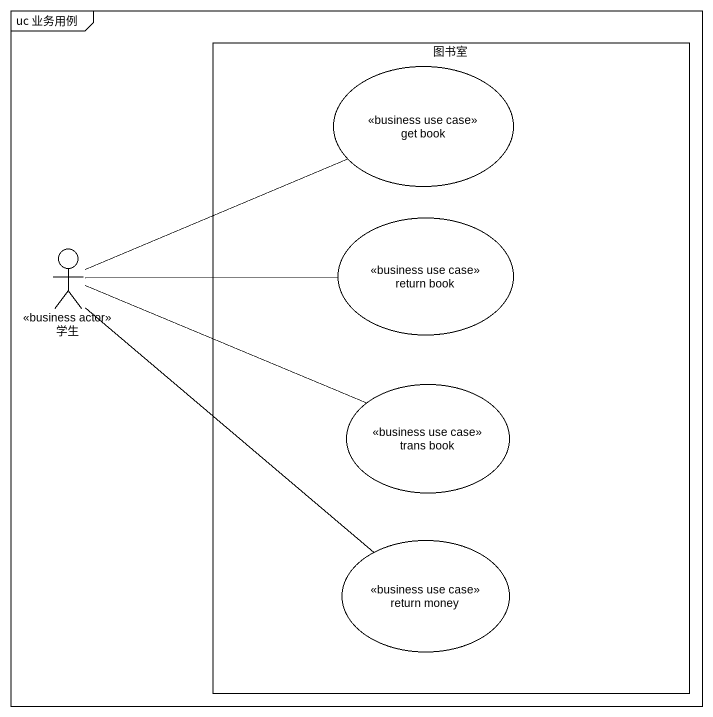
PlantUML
@startuml
mainframe uc 业务用例
rectangle 图书室 {
  usecase "get book" as get_book <<business use case>>
  usecase "return book" as return_book <<business use case>>
  usecase "trans book" as trans_book <<business use case>>
  usecase "return money" as return_money <<business use case>>
}
actor 学生 <<business actor>>
学生 -up- get_book
学生 -right- return_book
学生 -right- trans_book
学生 -- return_money
@enduml
